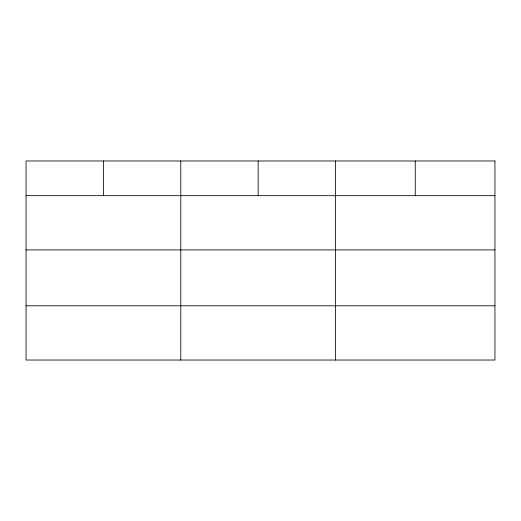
<?xml version="1.0" encoding="UTF-8"?>
<svg xmlns="http://www.w3.org/2000/svg" width="521" height="521" viewBox="0 0 521 521"><rect width="100%" height="100%" fill="white"/><g stroke="black" fill="none" stroke-linecap="round" stroke-linejoin="round"><path stroke-width="0.78" d="M26.05 195.668L494.95 195.668M26.05 249.904L494.95 249.904M26.05 305.794L494.95 305.794M415.237 160.969L415.237 195.668M335.524 160.969L335.524 360.031M258.155 160.969L258.155 195.668M180.787 160.969L180.787 360.031M103.419 160.969L103.419 195.668M494.95 160.969L26.05 160.969L26.05 360.031L494.95 360.031L494.95 160.969"/></g></svg>
